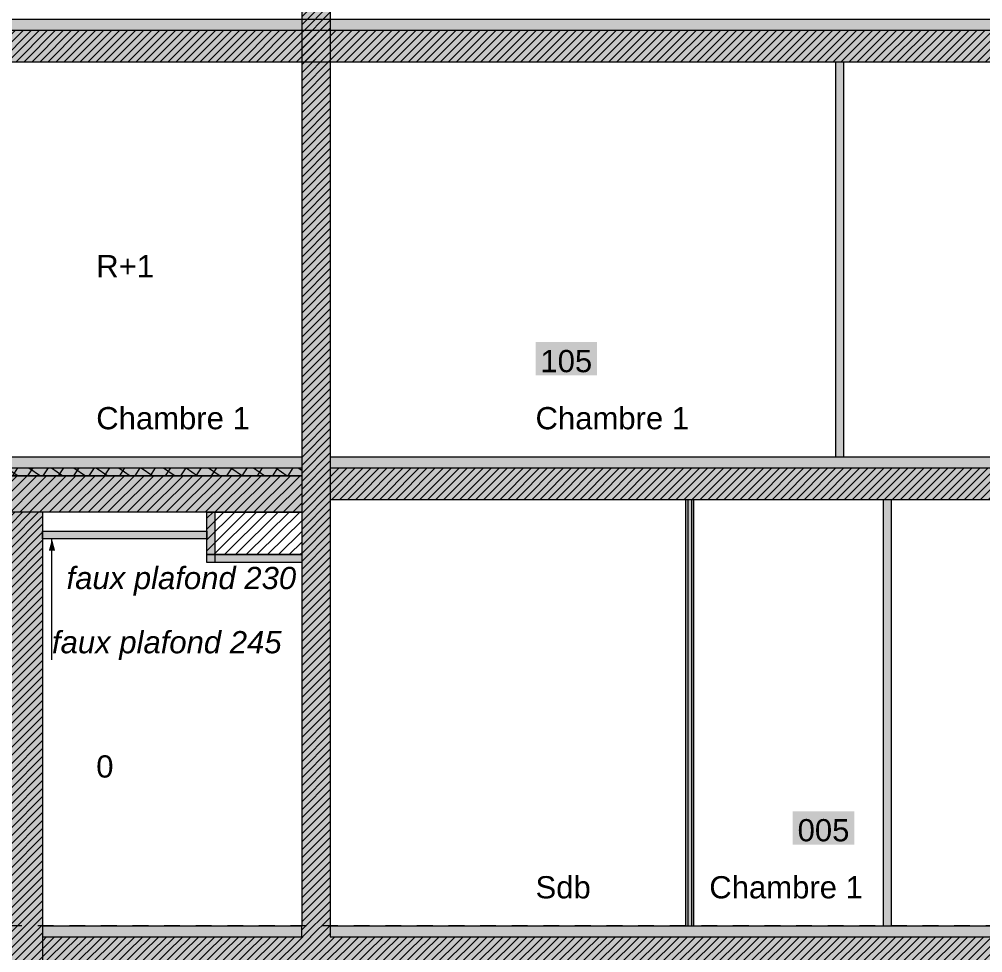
# Model space of a CAD drawing. Header units: metres. Extents: x 1838950 to 1842843, y 5171318 to 5174224.
# Drawn here: x 1840954.38 to 1840960.48, y 5171441.43 to 5171447.34 of the extents above; entities that cross this region are included whole.
import ezdxf

# ---------------------------------------------------------------- set-up
doc = ezdxf.new("R2010")
doc.units = ezdxf.units.M
doc.header["$LTSCALE"] = 0.0254
doc.linetypes.add('VW-01', pattern=[0.41656, 0.20828, -0.20828])
for name, color, linetype, lineweight in [('B GÈnÈral_Hatch', 7, 'Continuous', 5), ('B Général', 7, 'Continuous', 5), ('C ANNOTATIONS-cotation', 7, 'Continuous', 5), ('C ANNOTATIONS-prestations', 7, 'Continuous', 5), ('C ANNOTATIONS-texte', 7, 'Continuous', 5), ('F REMPLISSAGE-vert clair', 7, 'Continuous', 13), ('F REMPLISSAGE-vert clair_Hatch', 7, 'Continuous', 5), ('F REMPLISSAGE-vert foncÈ_Hatch', 7, 'Continuous', 5), ('F REMPLISSAGE-vert foncé', 7, 'Continuous', 13)]:
    doc.layers.add(name, color=color, linetype=linetype, lineweight=lineweight)
doc.styles.add('Arial', font='arial.ttf')
doc.styles.add('Arial (italic)', font='')
doc.styles.get('Arial (italic)').set_extended_font_data('Arial', italic=True)
pattern_1 = [(45, (0, 0), (0.02425347222222, -0.02645833333333), [])]

# ---------------------------------------------------------------- blocks, each defined once
blk = doc.blocks.new('Groupe-129-1-5')
at = {"layer": 'B GÈnÈral_Hatch', "linetype": 'Continuous', "lineweight": 0, "true_color": 0xffffff}
blk.add_hatch(color=7, dxfattribs=at).paths.add_polyline_path([(51.8504, -47.5537), (51.8504, -47.7837), (50.0096, -47.7837), (50.0096, -47.9537), (43.7928, -47.9537), (43.7928, -48.1537), (43.0929, -48.1537), (43.0929, -47.7837), (42.3617, -47.7837), (42.3617, -48.1537), (41.6617, -48.1537), (41.6617, -47.7837), (38.9095, -47.7837), (38.9095, -48.0537), (38.3095, -48.0537), (38.3095, -47.7837), (35.5276, -47.7837), (35.5276, -48.0537), (35.0276, -48.0537), (35.0276, -47.7837), (32.4337, -47.7837), (32.4337, -47.5537), (35.0276, -47.5537), (51.8504, -47.5537)])
at = {"layer": 'B Général', "linetype": 'Continuous', "lineweight": 5}
h = blk.add_hatch(dxfattribs=at)
h.set_pattern_fill('45_0_15_52', style=0, pattern_type=2)
h.set_pattern_definition([(45, (0, 0), (0.035277778, -0.026458333), [])])
h.paths.add_polyline_path([(51.8504, -47.5537), (51.8504, -47.7837), (50.0096, -47.7837), (50.0096, -47.9537), (43.7928, -47.9537), (43.7928, -48.1537), (43.0929, -48.1537), (43.0929, -47.7837), (42.3617, -47.7837), (42.3617, -48.1537), (41.6617, -48.1537), (41.6617, -47.7837), (38.9095, -47.7837), (38.9095, -48.0537), (38.3095, -48.0537), (38.3095, -47.7837), (35.5276, -47.7837), (35.5276, -48.0537), (35.0276, -48.0537), (35.0276, -47.7837), (32.4337, -47.7837), (32.4337, -47.5537), (35.0276, -47.5537)])
at = {"layer": 'B Général', "color": 7, "linetype": 'Continuous', "lineweight": 5, "flags": 128}
blk.add_lwpolyline([(51.8504, -47.5537), (51.8504, -47.7837), (50.0096, -47.7837), (50.0096, -47.9537), (43.7928, -47.9537), (43.7928, -48.1537), (43.0929, -48.1537), (43.0929, -47.7837), (42.3617, -47.7837), (42.3617, -48.1537), (41.6617, -48.1537), (41.6617, -47.7837), (38.9095, -47.7837), (38.9095, -48.0537), (38.3095, -48.0537), (38.3095, -47.7837), (35.5276, -47.7837), (35.5276, -48.0537), (35.0276, -48.0537), (35.0276, -47.7837), (32.4337, -47.7837), (32.4337, -47.5537), (35.0276, -47.5537)], close=True, dxfattribs=at)

msp = doc.modelspace()

# ---------------------------------------------------------------- hatches: boundary and pattern name
at = {"layer": 'B GÈnÈral_Hatch', "linetype": 'Continuous', "lineweight": 0, "true_color": 0xffffff}
for points in [[(1840956.1713, 5171441.532), (1840956.3513, 5171441.532), (1840956.3513, 5171449.842), (1840956.1713, 5171449.842), (1840956.1713, 5171441.532)], [(1840956.1713, 5171441.532), (1840956.3513, 5171441.532), (1840956.3513, 5171449.842), (1840956.1713, 5171449.842), (1840956.1713, 5171441.532)], [(1840966.1398, 5171447.272), (1840966.1398, 5171447.342), (1840947.8753, 5171447.342), (1840947.8753, 5171447.072), (1840966.3998, 5171447.072), (1840966.2398, 5171447.272), (1840966.1398, 5171447.272)], [(1840966.3998, 5171447.072), (1840966.2398, 5171447.272), (1840947.8753, 5171447.272), (1840947.8753, 5171447.072), (1840966.3998, 5171447.072)], [(1840959.5505, 5171447.072), (1840959.6005, 5171447.072), (1840959.6005, 5171444.572), (1840959.5505, 5171444.572), (1840959.5505, 5171447.072)], [(1840959.6005, 5171447.072), (1840959.5505, 5171447.072), (1840959.5505, 5171444.572), (1840959.6005, 5171444.572), (1840959.6005, 5171447.072)], [(1840957.6513, 5171445.0866), (1840958.0408, 5171445.0866), (1840958.0408, 5171445.2982), (1840957.6513, 5171445.2982), (1840957.6513, 5171445.0866)], [(1840956.1713, 5171444.572), (1840939.7701, 5171444.572), (1840939.6901, 5171444.502), (1840956.1713, 5171444.502), (1840956.1713, 5171444.572)], [(1840956.1713, 5171444.572), (1840939.7701, 5171444.572), (1840939.6901, 5171444.502), (1840956.1713, 5171444.502), (1840956.1713, 5171444.572)], [(1840956.3513, 5171444.302), (1840956.3513, 5171444.572), (1840966.5798, 5171444.572), (1840966.5798, 5171444.302), (1840956.3513, 5171444.302)], [(1840939.7901, 5171444.5018), (1840956.1713, 5171444.5018), (1840956.1713, 5171444.452), (1840939.7901, 5171444.452), (1840939.7901, 5171444.5018)], [(1840956.3513, 5171444.502), (1840956.3513, 5171444.302), (1840966.5798, 5171444.302), (1840966.5798, 5171444.502), (1840956.3513, 5171444.502)], [(1840959.8513, 5171444.302), (1840959.9013, 5171444.302), (1840959.9013, 5171441.602), (1840959.8513, 5171441.602), (1840959.8513, 5171444.302)], [(1840959.9013, 5171444.302), (1840959.8513, 5171444.302), (1840959.8513, 5171441.602), (1840959.9013, 5171441.602), (1840959.9013, 5171444.302)], [(1840954.3298, 5171444.222), (1840954.5298, 5171444.222), (1840954.5298, 5171423.7006), (1840954.3298, 5171423.7006), (1840954.3298, 5171444.222)], [(1840954.5298, 5171444.222), (1840954.3298, 5171444.222), (1840954.3298, 5171423.7006), (1840954.5298, 5171423.7006), (1840954.5298, 5171444.222)], [(1840959.2792, 5171442.1166), (1840959.6687, 5171442.1166), (1840959.6687, 5171442.3282), (1840959.2792, 5171442.3282), (1840959.2792, 5171442.1166)], [(1840966.5798, 5171441.602), (1840956.3513, 5171441.602), (1840956.3513, 5171441.532), (1840956.1713, 5171441.532), (1840956.1713, 5171441.602), (1840954.5298, 5171441.602), (1840954.5298, 5171441.332), (1840966.5798, 5171441.332), (1840966.5798, 5171441.602)], [(1840954.5298, 5171441.532), (1840954.5298, 5171441.332), (1840966.5798, 5171441.332), (1840966.5798, 5171441.532), (1840954.5298, 5171441.532)]]:
    msp.add_hatch(color=7, dxfattribs=at).paths.add_polyline_path(points)
at = {"layer": 'B GÈnÈral_Hatch', "linetype": 'Continuous', "lineweight": 5}
h = msp.add_hatch(dxfattribs=at)
h.set_pattern_fill('50_BETON', style=0, pattern_type=2)
h.set_pattern_definition(pattern_1)
h.paths.add_polyline_path([(1840956.1713, 5171441.532), (1840956.3513, 5171441.532), (1840956.3513, 5171449.842), (1840956.1713, 5171449.842)])
h = msp.add_hatch(dxfattribs=at)
h.set_pattern_fill('50_BETON', style=0, pattern_type=2)
h.set_pattern_definition(pattern_1)
h.paths.add_polyline_path([(1840966.3998, 5171447.072), (1840966.2398, 5171447.272), (1840947.8753, 5171447.272), (1840947.8753, 5171447.072)])
h = msp.add_hatch(dxfattribs=at)
h.set_pattern_fill('50_BETON', style=0, pattern_type=2)
h.set_pattern_definition(pattern_1)
h.paths.add_polyline_path([(1840956.3513, 5171444.502), (1840956.3513, 5171444.302), (1840966.5798, 5171444.302), (1840966.5798, 5171444.502)])
h = msp.add_hatch(dxfattribs=at)
h.set_pattern_fill('50_BETON', style=0, pattern_type=2)
h.set_pattern_definition(pattern_1)
h.paths.add_polyline_path([(1840954.5298, 5171444.222), (1840954.3298, 5171444.222), (1840954.3298, 5171423.7006), (1840954.5298, 5171423.7006)])
h = msp.add_hatch(dxfattribs=at)
h.set_pattern_fill('50_BETON', style=0, pattern_type=2)
h.set_pattern_definition(pattern_1)
h.paths.add_polyline_path([(1840954.5298, 5171441.532), (1840954.5298, 5171441.332), (1840966.5798, 5171441.332), (1840966.5798, 5171441.532)])
at = {"layer": 'B Général', "linetype": 'Continuous', "lineweight": 5, "true_color": 0x808080}
h = msp.add_hatch(dxfattribs=at)
h.set_pattern_fill('02_ISOLANT', color=8, style=0, pattern_type=2)
h.set_pattern_definition([(145.7235947439, (388.169114, 220.86958), (-0.0450548647166, -0.0661064230266), []), (-124.2764052561, (388.169114, 220.86958), (-0.0661064230266, 0.0450548647166), [])])
h.paths.add_polyline_path([(1840939.7901, 5171444.5018), (1840956.1713, 5171444.5018), (1840956.1713, 5171444.452), (1840939.7901, 5171444.452)])
at = {"layer": 'B Général', "linetype": 'Continuous', "lineweight": 5, "true_color": 0xaaaaaa}
h = msp.add_hatch(dxfattribs=at)
h.set_pattern_fill('F_P__SOFFITE', color=253, style=0, pattern_type=2)
h.set_pattern_definition([(45, (0, 0.002205), (-0.03527777777778, 0.03307291666667), [])])
h.paths.add_polyline_path([(1840955.5713, 5171444.222), (1840956.1713, 5171444.222), (1840956.1713, 5171443.9523), (1840955.5713, 5171443.9523)])
at = {"layer": 'B Général', "linetype": 'Continuous', "lineweight": 0, "true_color": 0x848484}
for points in [[(1840955.5713, 5171443.902), (1840955.5713, 5171444.222), (1840955.6216, 5171444.222), (1840955.6216, 5171443.902)], [(1840954.5298, 5171444.102), (1840955.5713, 5171444.102), (1840955.5713, 5171444.0516), (1840954.5298, 5171444.0516)], [(1840955.5713, 5171443.9523), (1840956.1713, 5171443.9523), (1840956.1713, 5171443.902), (1840955.5713, 5171443.902)]]:
    msp.add_hatch(color=252, dxfattribs=at).paths.add_polyline_path(points)

# ---------------------------------------------------------------- linework, layer by layer
at = {"layer": 'B GÈnÈral_Hatch', "color": 9, "linetype": 'Continuous', "true_color": 0xc0dcc0}
msp.add_solid([(1840958.6013, 5171444.302), (1840958.6513, 5171444.302), (1840958.6013, 5171441.602), (1840958.6513, 5171441.602)], dxfattribs=at)
at = {"layer": 'B Général', "color": 7, "linetype": 'Continuous', "lineweight": 18}
for p, q in [((1840956.1713, 5171449.842), (1840956.1713, 5171441.602)), ((1840956.3513, 5171449.842), (1840956.3513, 5171441.602)), ((1840954.5298, 5171444.222), (1840954.5298, 5171435.132)), ((1840956.1713, 5171441.532), (1840956.1713, 5171441.602)), ((1840956.3513, 5171441.602), (1840956.3513, 5171441.532))]:
    msp.add_line(p, q, dxfattribs=at)
at = {"layer": 'B Général', "color": 7, "linetype": 'Continuous', "lineweight": 5}
for p, q in [((1840956.1713, 5171449.842), (1840956.1713, 5171444.572)), ((1840956.3513, 5171449.842), (1840956.3513, 5171444.572)), ((1840947.8753, 5171447.342), (1840966.1398, 5171447.342)), ((1840947.8753, 5171447.342), (1840966.1398, 5171447.342)), ((1840947.8753, 5171447.272), (1840966.1398, 5171447.272)), ((1840947.8753, 5171447.072), (1840966.3998, 5171447.072)), ((1840947.8753, 5171447.072), (1840966.3998, 5171447.072)), ((1840959.5505, 5171447.072), (1840959.5505, 5171444.572)), ((1840959.5505, 5171447.072), (1840959.6005, 5171447.072)), ((1840959.6005, 5171447.072), (1840959.6005, 5171444.572)), ((1840939.7901, 5171444.572), (1840956.1713, 5171444.572)), ((1840939.7901, 5171444.572), (1840956.1713, 5171444.572)), ((1840956.3513, 5171444.572), (1840966.5798, 5171444.572)), ((1840956.3513, 5171444.572), (1840966.5798, 5171444.572)), ((1840959.5505, 5171444.572), (1840959.6005, 5171444.572)), ((1840939.7901, 5171444.502), (1840956.1713, 5171444.502)), ((1840939.7901, 5171444.502), (1840956.1713, 5171444.502)), ((1840956.1713, 5171444.502), (1840956.1713, 5171441.602)), ((1840956.3513, 5171444.502), (1840966.5798, 5171444.502)), ((1840956.3513, 5171444.302), (1840966.5798, 5171444.302)), ((1840956.3513, 5171444.302), (1840966.5798, 5171444.302)), ((1840956.3513, 5171444.302), (1840956.3513, 5171441.602)), ((1840959.8513, 5171444.302), (1840959.8513, 5171441.602)), ((1840959.8513, 5171444.302), (1840959.9013, 5171444.302)), ((1840959.9013, 5171444.302), (1840959.9013, 5171441.602)), ((1840954.5298, 5171444.222), (1840954.5298, 5171441.602)), ((1840954.5298, 5171441.602), (1840956.1713, 5171441.602)), ((1840954.5298, 5171441.602), (1840956.1713, 5171441.602)), ((1840956.3513, 5171441.602), (1840966.5798, 5171441.602)), ((1840956.3513, 5171441.602), (1840966.5798, 5171441.602)), ((1840959.8513, 5171441.602), (1840959.9013, 5171441.602)), ((1840954.5298, 5171441.532), (1840956.1713, 5171441.532)), ((1840956.3513, 5171441.532), (1840966.5798, 5171441.532))]:
    msp.add_line(p, q, dxfattribs=at)
at = {"layer": 'B Général', "color": 7, "linetype": 'Continuous', "lineweight": 13}
for p, q in [((1840959.5505, 5171447.072), (1840959.5505, 5171444.572)), ((1840959.6005, 5171447.072), (1840959.6005, 5171444.572)), ((1840959.8513, 5171444.302), (1840959.8513, 5171441.602)), ((1840959.9013, 5171444.302), (1840959.9013, 5171441.602))]:
    msp.add_line(p, q, dxfattribs=at)
at = {"layer": 'B Général', "color": 98, "linetype": 'Continuous', "lineweight": 13, "true_color": 0x004400}
for p, q in [((1840958.6013, 5171444.302), (1840958.6013, 5171441.602)), ((1840958.6513, 5171444.302), (1840958.6513, 5171441.602))]:
    msp.add_line(p, q, dxfattribs=at)
at = {"layer": 'B Général', "color": 1, "linetype": 'VW-01', "lineweight": 5, "true_color": 0xff1711}
msp.add_line((1840968.6009, 5171441.602), (1840936.8393, 5171441.602), dxfattribs=at)
at = {"layer": 'B Général', "color": 7, "linetype": 'Continuous', "lineweight": 5, "flags": 128}
for points in [[(1840939.7901, 5171444.5018), (1840956.1713, 5171444.5018), (1840956.1713, 5171444.452), (1840939.7901, 5171444.452)], [(1840955.5713, 5171444.222), (1840956.1713, 5171444.222), (1840956.1713, 5171443.9523), (1840955.5713, 5171443.9523)], [(1840955.5713, 5171443.902), (1840955.5713, 5171444.222), (1840955.6216, 5171444.222), (1840955.6216, 5171443.902)], [(1840954.5298, 5171444.102), (1840955.5713, 5171444.102), (1840955.5713, 5171444.0516), (1840954.5298, 5171444.0516)], [(1840955.5713, 5171443.9523), (1840956.1713, 5171443.9523), (1840956.1713, 5171443.902), (1840955.5713, 5171443.902)]]:
    msp.add_lwpolyline(points, close=True, dxfattribs=at)
at = {"layer": 'C ANNOTATIONS-cotation', "color": 7, "linetype": 'Continuous', "lineweight": 5}
msp.add_line((1840954.5909, 5171443.2861), (1840954.5909, 5171444.0516), dxfattribs=at)
msp.add_solid([(1840954.5708, 5171443.9766), (1840954.5909, 5171444.0516), (1840954.611, 5171443.9766)], dxfattribs=at)
at = {"layer": 'F REMPLISSAGE-vert clair'}
for p, q in [((1840958.6143, 5171444.302), (1840958.6143, 5171441.602)), ((1840958.6383, 5171444.302), (1840958.6383, 5171441.602))]:
    msp.add_line(p, q, dxfattribs=at)
at = {"layer": 'F REMPLISSAGE-vert clair_Hatch', "color": 9, "linetype": 'Continuous', "true_color": 0xc0dcc0}
msp.add_solid([(1840958.6383, 5171444.302), (1840958.6143, 5171444.302), (1840958.6383, 5171441.602), (1840958.6143, 5171441.602)], dxfattribs=at)
at = {"layer": 'F REMPLISSAGE-vert foncÈ_Hatch', "color": 54, "linetype": 'Continuous', "true_color": 0x99aa00}
for points in [[(1840958.6143, 5171444.302), (1840958.6013, 5171444.302), (1840958.6143, 5171441.602), (1840958.6013, 5171441.602)], [(1840958.6513, 5171444.302), (1840958.6383, 5171444.302), (1840958.6513, 5171441.602), (1840958.6383, 5171441.602)]]:
    msp.add_solid(points, dxfattribs=at)
at = {"layer": 'F REMPLISSAGE-vert foncé', "color": 98, "linetype": 'Continuous', "lineweight": 13, "true_color": 0x004400}
for p, q in [((1840958.6013, 5171444.302), (1840958.6013, 5171441.602)), ((1840958.6513, 5171444.302), (1840958.6513, 5171441.602))]:
    msp.add_line(p, q, dxfattribs=at)
at = {"layer": 'F REMPLISSAGE-vert foncé'}
for p, q in [((1840958.6143, 5171444.302), (1840958.6143, 5171441.602)), ((1840958.6383, 5171444.302), (1840958.6383, 5171441.602))]:
    msp.add_line(p, q, dxfattribs=at)

# ---------------------------------------------------------------- block references
at = {"layer": 'B Général', "color": 1, "true_color": 0xff1711}
msp.add_blockref('Groupe-129-1-5', (1840904.3209, 5171492.0056), dxfattribs=at)

# ---------------------------------------------------------------- texts
at = {"layer": 'B Général', "color": 7, "char_height": 0.14067, "attachment_point": 2, "line_spacing_factor": 0.901009, "style": 'Arial'}
for s, insert in [('105', (1840957.8461, 5171445.248)), ('005', (1840959.474, 5171442.278))]:
    msp.add_mtext(s, dxfattribs=dict(at, insert=insert))
at = {"layer": 'C ANNOTATIONS-prestations', "char_height": 0.140667, "attachment_point": 1, "line_spacing_factor": 0.901009, "style": 'Arial (italic)'}
for s, insert in [('faux plafond 230', (1840954.6831, 5171443.8747)), ('faux plafond 245', (1840954.5909, 5171443.4684))]:
    msp.add_mtext(s, dxfattribs=dict(at, insert=insert))
at = {"layer": 'C ANNOTATIONS-texte', "color": 7, "attachment_point": 1, "line_spacing_factor": 0.901009, "style": 'Arial'}
for s, insert, char_height, rotation in [('R+1', (1840954.871, 5171445.8493), 0.14067, 359.95353), ('Chambre 1', (1840954.8709, 5171444.8868), 0.14067, 0.00002), ('Chambre 1', (1840957.6513, 5171444.8868), 0.14067, 0.00002), ('0', (1840954.871, 5171442.6817), 0.1407, 359.95353), ('Sdb', (1840957.6513, 5171441.9168), 0.14067, 0.00002), ('Chambre 1', (1840958.7511, 5171441.9168), 0.14067, 0.00002)]:
    msp.add_mtext(s, dxfattribs=dict(at, insert=insert, char_height=char_height, rotation=rotation))

doc.saveas('drawing.dxf')
